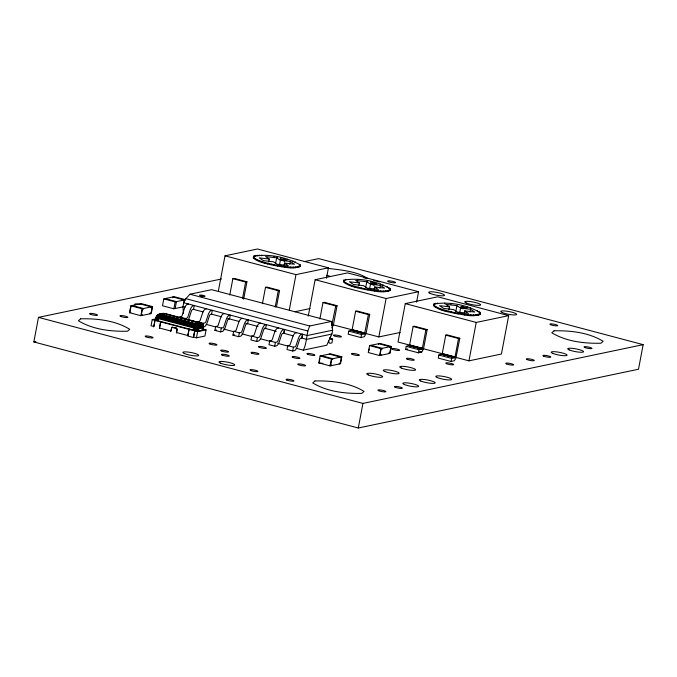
<?xml version="1.0" encoding="UTF-8"?>
<svg xmlns="http://www.w3.org/2000/svg" width="677" height="677" viewBox="0 0 677 677"><rect width="100%" height="100%" fill="white"/><g stroke="black" fill="none" stroke-linecap="round" stroke-linejoin="round"><path stroke-width="1.02" d="M330.537 336.147L330.452 338.432A2.09 0.795 -75.1 0 0 330.918 339.431L332.652 339.084L331.925 342.917L330.274 343.264A6.068 2.302 -75.1 0 1 328.692 340.895M303.304 350.153L326.771 345.228L331.899 334.049L332.627 330.215L331.434 321.44L309.753 325.984C306.131 333.566 307.248 342.469 303.304 350.153L296.154 348.257M202.685 329.86C203.337 327.507 203.328 323.894 200.384 322.997L164.545 313.536C162.582 312.469 153.51 315.44 158.824 316.777L194.197 326.162C197.075 327.533 207.331 326.407 200.578 323.183L164.697 313.51L158.037 315.287L156.903 316.768L156.04 320.179L156.023 317.437L158.308 318.588L193.681 327.973C214.685 332.187 194.934 312.503 193.275 330.114C195.365 330.943 202.66 331.561 202.245 329.369M202.99 327.71C203.252 325.865 202.22 323.454 200.155 322.912M176.358 332.982L177.019 329.445L176.621 328.286L177.179 329.411L176.604 332.559L187.952 335.564L189.111 329.42L189.78 329.191L188.968 329.36L187.715 335.995L193.394 337.501L194.646 330.867L195.797 330.621L196.711 328.548L196.457 324.198L160.694 314.34C158.19 313.18 153.933 317.86 158.443 317.978L193.817 327.355C196.88 329.014 208.228 327.423 200.857 323.818C204.327 323.741 196.99 325.933 194.959 324.672L158.24 314.619L160.694 314.34L159.061 316.227L157.91 320.737L193.275 330.114M304.227 261.635L318.706 258.606L643.15 344.652L638.504 369.236L358.294 427.999L33.85 341.944L38.496 317.369L221.506 278.983M129.527 312.698L130.83 305.792L141.222 303.609L152.57 306.622L151.267 313.536L140.884 315.71L129.527 312.698L130.822 312.427M129.992 311.869L131.008 306.486M139.775 304.65L139.919 303.88L151.276 306.893L151.132 307.663L152.105 307.46L151.089 312.833L150.116 313.036L149.964 313.806M140.884 315.71L142.187 308.797L152.57 306.622M142.178 315.44L142.322 314.67L141.349 314.873L142.365 309.499L143.338 309.296L143.482 308.526L132.133 305.513M155.964 318.85L152.215 319.637L151.056 325.781L153.891 326.534L155.05 320.39M153.654 326.957L154.906 320.323L157.91 320.737M155.82 320.052L156.023 317.437M155.651 319.916L156.142 317.352M156.446 320.263L157.885 315.846L160.694 314.34L158.621 316.108L157.36 320.576M156.869 320.424L157.902 316.498L158.977 315.11L160.694 314.34L160.094 314.246L158.816 314.45L195.238 324.308C197.015 325.155 204.623 323.97 199.91 322.912L202.017 324.181L203.058 327.084M163.809 298.87L175.165 301.883L185.549 299.708L174.201 296.695L163.809 298.87L162.505 305.784L173.854 308.797L182.942 306.893L184.254 299.979L172.897 296.966L172.753 297.736M159.332 328.463L160.584 321.829L161.38 321.761M173.854 308.797L175.165 301.883M170.689 331.476L171.958 327.346M171.653 327.49L170.926 331.053L159.569 328.04L160.728 321.897L194.646 330.867M175.157 308.526L176.46 301.612L165.112 298.599M188.358 319.739A6.068 2.302 -75.1 0 0 189.264 317.589L191.371 311.141A2.107 0.804 -75.1 0 1 192.446 309.609L193.537 309.381L194.265 305.539L192.911 305.843A6.085 2.31 -75.1 0 0 190.279 309.617L187.91 316.819A2.09 0.795 -75.1 0 1 187.004 318.105L185.27 318.486L179.591 316.98L181.326 316.608A2.09 0.795 -75.1 0 0 182.231 315.321L184.601 308.111A6.085 2.31 -75.1 0 1 187.233 304.337L188.587 304.032M193.859 330.258C193.639 321.363 200.62 322.819 198.513 330.825M194.468 330.393C194.511 321.135 199.876 322.777 198.209 330.867M195.094 330.511L196.068 323.724L198.124 326.153L197.828 330.884M196.288 330.791L196.711 328.548L195.712 330.613L196.398 326.009L196.068 323.724L197.752 326.145L197.371 330.875M196.855 330.841L197.337 326.119L196.068 323.724M196.474 337.823L197.633 331.679L206.07 329.911L204.911 336.054L196.474 337.823L193.63 337.07L194.79 330.926L197.633 331.679M202.745 326.153L203.295 323.267L205.029 322.887A2.09 0.795 -75.1 0 0 205.935 321.6L208.304 314.399A6.085 2.31 -75.1 0 1 210.936 310.625L212.29 310.32L211.562 314.162L210.471 314.39A2.107 0.804 -75.1 0 0 209.396 315.922L207.289 322.37A6.068 2.302 -75.1 0 1 204.217 326.763L202.567 327.109M202.355 330.021L202.719 325.899M202.567 329.953L203.058 327.389M218.349 291.102L225.018 255.813L257.472 249.001L328.438 267.821L326.475 278.205M215.641 326.542L221.32 328.049L223.055 327.668A2.09 0.795 -75.1 0 0 223.96 326.382L226.33 319.18A6.085 2.31 -75.1 0 1 228.961 315.406L230.307 315.101L229.588 318.943L228.496 319.172A2.107 0.804 -75.1 0 0 227.421 320.703L225.314 327.152A6.068 2.302 -75.1 0 1 222.242 331.544L220.592 331.891L214.914 330.384L215.641 326.542L217.376 326.162A2.09 0.795 -75.1 0 0 218.282 324.875L220.651 317.674A6.085 2.31 -75.1 0 1 223.283 313.9L224.637 313.595M220.592 331.891L221.32 328.049M229.765 295.054L232.863 278.67L234.157 278.399L246.936 281.784L243.644 299.2M233.667 331.324L239.345 332.83L241.08 332.449A2.09 0.795 -75.1 0 0 241.985 331.163L244.355 323.961A6.085 2.31 -75.1 0 1 246.987 320.187L248.332 319.882L247.613 323.724L246.521 323.953A2.107 0.804 -75.1 0 0 245.446 325.485L243.339 331.933A6.068 2.302 -75.1 0 1 240.267 336.325L238.617 336.672L232.939 335.166L233.667 331.324L235.401 330.943A2.09 0.795 -75.1 0 0 236.307 329.657L238.676 322.455A6.085 2.31 -75.1 0 1 241.308 318.681L242.662 318.376M242.535 298.447L245.633 282.055L246.936 281.784M253.316 257.573L253.68 256.228C268.913 253.57 286.921 257.048 300.199 264.969L300.089 266.357C292.261 269.928 282.639 266.45 274.38 265.57C267.407 263.48 258.47 263.125 253.316 257.573L253.68 256.228M238.617 336.672L239.345 332.83M253.596 258.233L253.46 256.803M254.391 255.762L253.536 256.998M254.374 258.969L254.518 258.208L253.74 257.463M255.432 256.168L255.584 255.398M255.618 259.773L255.771 259.003L254.518 258.208M257.082 255.931L257.226 255.161M257.319 260.62L257.472 259.85L255.771 259.003M259.147 255.821L259.291 255.051M259.435 261.491L259.579 260.721L257.472 259.85M261.584 255.838L261.728 255.068M261.923 262.363L262.067 261.593L259.579 260.721M264.715 263.226L264.859 262.464L262.067 261.593M251.692 336.105L250.964 339.947L256.642 341.453L258.292 341.106A6.068 2.302 -75.1 0 0 261.364 336.714L263.471 330.266A2.107 0.804 -75.1 0 1 264.546 328.734L265.638 328.497L266.357 324.664L265.012 324.968A6.085 2.31 -75.1 0 0 262.38 328.743L260.01 335.944A2.09 0.795 -75.1 0 1 259.105 337.231L257.37 337.611L251.692 336.105L253.426 335.724A2.09 0.795 -75.1 0 0 254.332 334.438L256.701 327.236A6.085 2.31 -75.1 0 1 259.333 323.462L260.687 323.157M267.77 264.064L267.914 263.294L264.859 262.464M268.701 261.906L269.243 259.029L265.536 256.558L276.656 257.852L280.363 260.315L290.315 261.474L294.453 264.225L284.501 263.074L283.951 265.951M262.405 303.711L265.502 287.327L266.806 287.056L279.576 290.441L276.478 306.833M271.02 264.851L271.164 264.081L267.914 263.294M256.642 341.453L257.37 337.611M273.948 257.133L274.092 256.363M274.38 265.57L274.532 264.8L271.164 264.081M275.564 263.607L276.656 257.852M277.358 257.725L277.502 256.964M277.798 266.213L277.942 265.443C285.068 265.909 293.615 269.091 300.233 265.596M279.449 265.113L280.363 260.315M280.76 258.411L280.904 257.641M281.192 266.763L281.336 265.993M284.078 259.173L284.222 258.402M275.184 307.104L278.281 290.721L279.576 290.441M284.035 261.22L284.399 259.299C271.223 257.666 293.369 262.778 284.399 259.299M284.518 261.347L284.882 259.426M269.717 340.886L268.989 344.728L274.667 346.235L276.318 345.888A6.068 2.302 -75.1 0 0 279.389 341.496L281.497 335.047A2.107 0.804 -75.1 0 1 282.571 333.507L283.663 333.279L284.382 329.445L283.037 329.75A6.085 2.31 -75.1 0 0 280.405 333.516L278.035 340.726A2.09 0.795 -75.1 0 1 277.13 342.012L275.395 342.393L269.717 340.886L271.452 340.506A2.09 0.795 -75.1 0 0 272.357 339.219L274.727 332.018A6.085 2.31 -75.1 0 1 277.358 328.243L278.712 327.939M284.492 267.203L284.636 266.433M287.234 259.985L287.378 259.215M287.623 267.533L287.767 266.763M289.773 264.352L290.315 261.474M274.667 346.235L275.395 342.393M290.526 267.737L290.67 266.975M292.811 261.703L292.963 260.941M293.133 267.821L293.276 267.051M295.121 262.583L295.265 261.813M295.384 267.77L295.536 267M284.67 329.521L283.942 333.355L293.446 335.877M298.667 267.297L298.811 266.526L297.245 267.593L297.389 266.831M289.307 309.922L295.976 274.634L328.438 267.821M299.674 264.267L300.089 266.357M299.623 266.882L299.767 266.112M300.055 265.739L300.199 264.969M287.742 345.668L287.014 349.51L292.692 351.016L294.343 350.669A6.068 2.302 -75.1 0 0 297.415 346.277L299.522 339.829A2.107 0.804 -75.1 0 1 300.588 338.288L301.688 338.06L302.407 334.226L301.053 334.531A6.085 2.31 -75.1 0 0 298.43 338.297L296.061 345.507A2.09 0.795 -75.1 0 1 295.155 346.793L293.42 347.174L287.742 345.668L289.477 345.287A2.09 0.795 -75.1 0 0 290.382 344.001L292.752 336.791A6.085 2.31 -75.1 0 1 295.384 333.025L296.729 332.72M292.692 351.016L293.42 347.174M302.695 334.294L301.967 338.136L306.579 339.363L331.899 334.049M308.272 316.041L315.135 279.711L347.597 272.907L418.564 291.728L416.6 302.103M319.891 318.96L322.988 302.577L324.283 302.306L337.053 305.691L333.439 324.732L332.043 327.736M318.782 362.897L320.094 355.984L330.478 353.809L341.834 356.821L340.531 363.735L330.139 365.91L318.782 362.897L322.921 363.38M319.426 361.163L319.933 358.48M337.053 305.691L335.758 305.962L331.806 325.231M343.442 281.471L343.806 280.134C359.038 277.477 377.047 280.947 390.324 288.876L390.214 290.264C382.387 293.835 372.765 290.357 364.505 289.477C357.524 287.387 348.596 287.023 343.442 281.471L343.806 280.134M343.721 282.14L343.586 280.71M344.491 282.876L344.644 282.106L343.865 281.37M345.558 280.075L345.702 279.305M330.139 365.91L331.442 358.996L341.834 356.821M345.744 283.68L345.888 282.91L344.644 282.106M347.445 284.518L347.589 283.756L345.888 282.91M349.56 285.389L349.704 284.619L347.589 283.756M352.04 286.269L352.192 285.499L349.704 284.619M339.228 364.006L339.372 363.236L340.345 363.033L341.36 357.659L340.387 357.862L340.531 357.092L329.183 354.079M354.841 287.133L354.985 286.363L352.192 285.499M357.49 280.151L357.634 279.381M348.757 331.112L348.173 334.184L360.943 337.578L364.404 336.672L366.079 333.389L369.701 314.348L356.923 310.963L355.628 311.234L352.082 329.911L348.757 331.112L361.526 334.506L364.556 333.829L368.398 314.619L369.701 314.348M357.896 287.97L358.04 287.2L354.985 286.363M358.818 285.812L359.369 282.927L355.662 280.464L366.773 281.75L370.48 284.222L380.44 285.372L384.578 288.131L374.618 286.972L374.076 289.858M361.137 288.757L361.29 287.987L358.04 287.2M364.505 289.477L364.649 288.707L361.29 287.987M365.69 287.513L366.773 281.75M367.484 281.632L367.628 280.862M367.924 290.12L368.068 289.35C375.193 289.807 383.741 292.997 390.358 289.494M369.574 289.02L370.48 284.222M370.886 282.317L371.03 281.547M360.943 337.578L361.526 334.506M371.318 290.67L371.461 289.9M372.604 284.822L372.968 282.91C385.628 286.21 363.117 282.791 372.968 282.91M373.129 284.907L373.492 282.986M373.653 285.009L374.009 283.088M374.161 285.127L374.525 283.206M374.618 291.11L374.762 290.34M377.749 291.44L377.893 290.67M380.288 284.738L380.44 283.968M379.89 288.258L380.44 285.372M369.557 345.608L368.254 352.522L379.611 355.535L389.994 353.36L391.298 346.446L379.949 343.434L369.557 345.608L380.914 348.621L391.298 346.446M368.889 350.796L369.227 349.002M380.652 291.643L380.796 290.873M382.937 285.609L383.08 284.839M383.258 291.719L383.402 290.958M358.294 427.999L362.94 403.416L643.15 344.652M385.509 291.677L385.653 290.907M387.159 287.344L387.303 286.574M365.665 333.439L378.849 336.934L386.102 298.532L418.564 291.728M388.793 291.203L388.936 290.433L387.371 291.499L387.515 290.729M388.632 288.165L388.784 287.403M378.502 344.475L378.646 343.704L390.003 346.717L389.859 347.487L390.832 347.284L389.817 352.658L388.843 352.861L388.7 353.631M389.8 288.174L390.214 290.264M389.749 290.788L389.893 290.018M390.18 289.646L390.324 288.876M379.611 355.535L380.914 348.621M380.906 355.264L381.049 354.494L380.076 354.697L381.092 349.324L382.065 349.12L382.209 348.35L370.861 345.338M455.79 357.346L468.966 360.841L501.429 354.037L508.681 315.634L437.723 296.805L405.261 303.618L398.008 342.02L455.012 357.075L454.572 357.794L451.652 358.404L438.874 355.019L438.298 358.091L451.068 361.476L454.259 360.765L455.833 358.463L459.827 338.255L447.048 334.861L445.754 335.14L442.208 353.809L438.874 355.019M405.65 349.434L406.234 346.362L409.568 345.152L413.105 326.475L414.409 326.204L427.179 329.597L423.565 348.63L421.889 351.913L418.428 352.819L405.65 349.434L407.605 349.027M418.428 352.819L419.004 349.747L422.296 348.655L425.884 329.868L427.179 329.597M433.568 305.378L433.923 304.041C449.164 301.375 467.172 304.853 480.45 312.782L480.34 314.17C472.512 317.733 462.89 314.263 454.631 313.383C447.649 311.293 438.713 310.929 433.568 305.378L433.923 304.041M433.847 306.038L433.712 304.608M434.634 303.567L433.779 304.802M434.617 306.783L434.761 306.012L433.991 305.276M435.683 303.973L435.827 303.211M435.87 307.578L436.013 306.816L434.761 306.012M437.325 303.736L437.477 302.974M437.57 308.424L437.714 307.654L436.013 306.816M439.686 309.296L439.83 308.526L437.714 307.654M442.166 310.168L442.309 309.406L439.83 308.526M444.594 303.787L444.738 303.017M444.967 311.039L445.111 310.269L442.309 309.406M448.022 311.869L448.166 311.098L445.111 310.269M448.944 309.711L449.494 306.833L445.788 304.362L456.899 305.657L460.605 308.12L470.566 309.279L474.704 312.038L464.744 310.878L464.38 312.799M450.84 304.438L450.984 303.677M451.263 312.656L451.407 311.885L448.166 311.098M454.631 313.383L454.775 312.613L451.407 311.885M455.816 311.42L456.899 305.657M458.05 314.018L458.194 313.256C465.319 313.713 473.866 316.895 480.484 313.4M459.878 311.962L460.605 308.12M451.068 361.476L451.652 358.404M462.23 308.661L462.594 306.749L466.808 307.984L464.109 308.086L460.648 306.901L462.594 306.749M461.443 314.568L461.587 313.798M462.729 308.729L463.093 306.808M463.254 308.814L463.618 306.893M455.012 357.075L458.524 338.525L459.827 338.255M464.735 315.017L464.887 314.246M467.485 307.79L467.629 307.019M467.875 315.338L468.019 314.577M470.413 308.644L470.557 307.874M470.016 312.165L470.566 309.279M470.769 315.55L470.921 314.78M473.375 315.626L473.528 314.856M475.635 315.575L475.779 314.813M477.277 311.251L477.429 310.481M478.918 315.11L479.062 314.34L477.497 315.406L477.64 314.636M468.966 360.841L476.227 322.438L508.681 315.634M478.757 312.072L478.901 311.302M479.773 312.842L479.917 312.08M479.866 314.695L480.018 313.925M480.45 312.782L480.34 314.17M156.167 316.946L158.435 314.526L165.01 313.62M157.208 315.304L194.426 325.612C195.695 326.669 206.375 325.84 201.382 324.368M203.108 327.617L202.694 326.483M156.505 317.962L156.057 320.086L156.514 316.692L157.479 315.177M156.074 317.674L157.081 315.617M155.998 317.547L156.514 316.692M156.404 317.208L157.851 315.177L160.694 314.34L157.682 314.991L194.688 325.112C197.252 326.382 206.096 324.875 199.91 322.912L201.077 323.284L201.771 324.495M156.235 317.073L157.733 315.084L160.694 314.34M331.434 321.44L211.639 289.663L189.966 294.216L185.879 298.675L183.687 302.737L307.307 335.521L332.627 330.215M454.732 357.676L441.963 354.291M297.245 267.593L298.159 266.696M387.371 291.499L388.285 290.602M477.497 315.406L478.411 314.5M165.205 313.806C160.703 312.503 163.115 315.49 157.783 314.856M161.566 314.34L161.989 313.976M162.277 313.722L164.943 313.739M159.544 314.238L195.518 324.021C199.114 324.715 201.027 322.049 201.628 323.657L202.584 325.298L199.91 322.912L200.578 323.183M454.622 357.778L441.853 354.384M343.654 280.904L344.373 280.43M163.259 313.705L164.545 313.536L162.827 313.527M162.954 313.688L164.545 313.536L163.589 313.739M162.683 313.679L164.545 313.536M351.676 330.503L364.556 333.829M162.455 313.696L164.663 313.679M171.941 327.296L176.299 328.142L171.789 327.38L172.61 327.177M160.127 314.238L195.89 323.843L200.519 323.09L199.91 322.912L201.247 323.919M156.759 316.125L156.489 316.498L158.105 317.217L195.128 327.008L198.7 327.372L203.092 326.153M33.85 341.944L35.915 341.513M206.612 308.814L205.258 309.118A6.085 2.31 -75.1 0 0 202.626 312.892L200.257 320.094A2.09 0.795 -75.1 0 1 199.351 321.38L197.616 321.761L203.295 323.267M294.808 311.758L310.024 308.568M214.914 330.384L216.564 330.037M232.939 335.166L234.589 334.819M378.849 336.934L400.149 332.475M269.243 259.029L259.291 257.869L263.429 260.62L273.381 261.779L277.088 264.25L288.207 265.536L284.501 263.074M328.218 268.371C341.69 270.131 356.339 271.147 368.034 278.619M359.369 282.927L349.408 281.776L353.546 284.526L363.507 285.686L367.213 288.148L378.325 289.443L374.618 286.972M449.494 306.833L439.534 305.674L443.672 308.433L453.632 309.584L457.339 312.055L468.45 313.349L464.744 310.878M274.532 264.8L277.942 265.443M364.649 288.707L368.068 289.35M454.775 312.613L458.194 313.256M363.871 277.739L366.832 278.518M373.738 280.354L379.662 281.928M225.018 255.813L295.976 274.634M315.135 279.711L386.102 298.532M405.261 303.618L476.227 322.438M232.863 278.67L245.633 282.055M265.502 287.327L278.281 290.721M322.988 302.577L335.758 305.962M355.628 311.234L368.398 314.619M413.105 326.475L425.884 329.868M445.754 335.14L458.524 338.525M352.142 329.665L364.92 333.059M409.627 344.915L422.397 348.3M442.267 353.572L455.046 356.957M333.228 324.842L364.895 333.177M352.04 330.021L364.861 333.296M409.526 345.27L422.338 348.545M442.166 353.927L454.978 357.202M351.998 330.131L364.768 333.516M409.475 345.38L422.253 348.765M442.123 354.037L454.893 357.422M351.947 330.232L364.717 333.617M409.424 345.473L422.203 348.867M442.073 354.13L454.842 357.524M351.837 330.384L364.666 333.702M409.323 345.634L422.152 348.951M409.153 345.752L422.033 349.078M406.234 346.362L419.004 349.747M419.647 351.583L421.61 352.108M189.966 294.216L309.753 325.984M185.879 298.675L307.586 330.951M329.809 338.331L332.652 339.084M184.923 307.096L182.959 306.571L183.416 313.493M193.537 309.381L203.032 311.894M211.562 314.162L221.667 316.836M227.692 318.435L238.846 321.397M245.717 323.217L258.055 326.492M264.115 328.1L276.241 331.315M188.841 319.789L198.039 322.235M206.214 324.401L215.413 326.839M223.588 329.014L233.81 331.722M241.985 333.888L252.208 336.596M260.383 338.771L270.605 341.479M277.756 343.374L287.979 346.082M168.404 314.881L189.619 320.509M191.642 321.042L199.723 323.191M321.389 355.713L332.745 358.725L332.602 359.495L331.628 359.699L330.613 365.072L331.586 364.869L331.442 365.639L329.547 365.14M130.83 305.792L142.187 308.797M320.094 355.984L331.442 358.996M203.235 329.157L206.07 329.911M152.215 319.637L160.584 321.829M38.496 317.369L362.94 403.416M326.83 275.268L330.571 276.504M176.13 328.176L176.621 328.286M329.775 337.611A4.028 0.702 10.7 0 1 330.148 338.382M135.628 304.701A4.028 0.702 10.7 0 1 138.489 304.1M201.729 296.712A2.81 0.491 10.7 0 1 202.448 296.848M80.631 318.799L78.414 320.763C92.8 329.555 110.867 331.595 127.496 331.231L129.713 329.276C115.327 320.483 97.26 318.444 80.631 318.799M314.957 380.956L312.732 382.911C327.118 391.704 345.185 393.743 361.814 393.379L364.04 391.424C349.654 382.632 331.586 380.592 314.957 380.956M554.048 330.808L551.823 332.771C566.209 341.563 584.276 343.603 600.905 343.239L603.131 341.284C588.745 332.492 570.677 330.452 554.048 330.808M221.345 350.931A4.028 0.702 10.7 0 0 228.183 352.065A4.028 0.702 10.7 0 0 224.205 350.331A4.028 0.702 10.7 0 0 221.345 350.931M90.286 314.213A4.028 0.702 10.7 0 0 97.124 315.347A4.028 0.702 10.7 0 0 93.138 313.612A4.028 0.702 10.7 0 0 90.286 314.213M395.173 387.244A4.028 0.702 10.7 0 0 402.003 388.378A4.028 0.702 10.7 0 0 398.025 386.643A4.028 0.702 10.7 0 0 395.173 387.244M506.472 363.904A4.028 0.702 10.7 0 0 513.31 365.038A4.028 0.702 10.7 0 0 509.324 363.304A4.028 0.702 10.7 0 0 506.472 363.904M352.192 354.308A4.028 0.702 10.7 0 0 359.03 355.442A4.028 0.702 10.7 0 0 355.053 353.707A4.028 0.702 10.7 0 0 352.192 354.308M145.893 336.791A4.028 0.702 10.7 0 0 152.731 337.925A4.028 0.702 10.7 0 0 148.754 336.19A4.028 0.702 10.7 0 0 145.893 336.791M222.115 355.053A4.028 0.702 10.7 0 0 228.953 356.187A4.028 0.702 10.7 0 0 224.976 354.452A4.028 0.702 10.7 0 0 222.115 355.053M250.693 370.463A4.028 0.702 10.7 0 0 257.522 371.597A4.028 0.702 10.7 0 0 253.545 369.862A4.028 0.702 10.7 0 0 250.693 370.463M378.68 390.705A4.028 0.702 10.7 0 0 385.518 391.839A4.028 0.702 10.7 0 0 381.54 390.104A4.028 0.702 10.7 0 0 378.68 390.705M407.055 359.072A4.028 0.702 10.7 0 0 413.884 360.206A4.028 0.702 10.7 0 0 409.907 358.471A4.028 0.702 10.7 0 0 407.055 359.072M446.456 363.651A4.028 0.702 10.7 0 0 453.294 364.785A4.028 0.702 10.7 0 0 449.316 363.05A4.028 0.702 10.7 0 0 446.456 363.651M392.381 349.307A4.028 0.702 10.7 0 0 399.218 350.441A4.028 0.702 10.7 0 0 395.241 348.706A4.028 0.702 10.7 0 0 392.381 349.307M286.743 380.017A4.028 0.702 10.7 0 0 293.573 381.159A4.028 0.702 10.7 0 0 289.595 379.425A4.028 0.702 10.7 0 0 286.743 380.017M527.087 359.58A4.028 0.702 10.7 0 0 533.916 360.714A4.028 0.702 10.7 0 0 529.939 358.979A4.028 0.702 10.7 0 0 527.087 359.58M543.572 356.119A4.028 0.702 10.7 0 0 550.409 357.253A4.028 0.702 10.7 0 0 546.432 355.527A4.028 0.702 10.7 0 0 543.572 356.119M388.344 281.666A4.028 0.702 10.7 0 0 395.173 282.8A4.028 0.702 10.7 0 0 391.196 281.065A4.028 0.702 10.7 0 0 388.344 281.666M550.562 324.689A4.028 0.702 10.7 0 0 557.399 325.823A4.028 0.702 10.7 0 0 553.422 324.097A4.028 0.702 10.7 0 0 550.562 324.689M584.793 347.479A4.028 0.702 10.7 0 0 591.63 348.613A4.028 0.702 10.7 0 0 587.653 346.878A4.028 0.702 10.7 0 0 584.793 347.479M251.742 353.115A4.028 0.702 10.7 0 0 258.572 354.249A4.028 0.702 10.7 0 0 254.594 352.522A4.028 0.702 10.7 0 0 251.742 353.115M292.794 357.346A4.028 0.702 10.7 0 0 299.632 358.48A4.028 0.702 10.7 0 0 295.646 356.754A4.028 0.702 10.7 0 0 292.794 357.346M334.184 335.826A4.028 0.702 10.7 0 0 341.022 336.96A4.028 0.702 10.7 0 0 337.044 335.225A4.028 0.702 10.7 0 0 334.184 335.826M120.675 316.396A4.028 0.702 10.7 0 0 127.513 317.53A4.028 0.702 10.7 0 0 123.536 315.795A4.028 0.702 10.7 0 0 120.675 316.396M209.768 343.941A4.028 0.702 10.7 0 0 216.598 345.075A4.028 0.702 10.7 0 0 212.62 343.341A4.028 0.702 10.7 0 0 209.768 343.941M298.447 364.725A4.028 0.702 10.7 0 0 305.285 365.859A4.028 0.702 10.7 0 0 301.307 364.124A4.028 0.702 10.7 0 0 298.447 364.725M259.215 347.267A4.028 0.702 10.7 0 0 266.053 348.401A4.028 0.702 10.7 0 0 262.075 346.666A4.028 0.702 10.7 0 0 259.215 347.267M307.637 354.24A4.028 0.702 10.7 0 0 314.466 355.374A4.028 0.702 10.7 0 0 310.489 353.639A4.028 0.702 10.7 0 0 307.637 354.24M184.372 353.546A8.065 1.396 10.7 0 0 198.039 355.814A8.065 1.396 10.7 0 0 190.085 352.353A8.065 1.396 10.7 0 0 184.372 353.546M220.423 363.109A8.065 1.396 10.7 0 0 234.09 365.377A8.065 1.396 10.7 0 0 226.135 361.916A8.065 1.396 10.7 0 0 220.423 363.109M502.275 312.562A8.065 1.396 10.7 0 0 515.942 314.83A8.065 1.396 10.7 0 0 507.987 311.361A8.065 1.396 10.7 0 0 502.275 312.562M466.225 303A8.065 1.396 10.7 0 0 479.891 305.268A8.065 1.396 10.7 0 0 471.937 301.798A8.065 1.396 10.7 0 0 466.225 303M430.174 293.437A8.065 1.396 10.7 0 0 443.841 295.705A8.065 1.396 10.7 0 0 435.886 292.244A8.065 1.396 10.7 0 0 430.174 293.437M569.196 349.891A8.065 1.396 10.7 0 0 582.872 352.158A8.065 1.396 10.7 0 0 574.908 348.697A8.065 1.396 10.7 0 0 569.196 349.891M552.711 353.352A8.065 1.396 10.7 0 0 566.378 355.62A8.065 1.396 10.7 0 0 558.423 352.15A8.065 1.396 10.7 0 0 552.711 353.352M401.233 367.992A8.065 1.396 10.7 0 0 414.908 370.26A8.065 1.396 10.7 0 0 406.945 366.799A8.065 1.396 10.7 0 0 401.233 367.992M437.283 377.554A8.065 1.396 10.7 0 0 450.958 379.822A8.065 1.396 10.7 0 0 442.995 376.361A8.065 1.396 10.7 0 0 437.283 377.554M384.748 371.453A8.065 1.396 10.7 0 0 398.414 373.721A8.065 1.396 10.7 0 0 390.46 370.251A8.065 1.396 10.7 0 0 384.748 371.453M420.798 381.016A8.065 1.396 10.7 0 0 434.465 383.284A8.065 1.396 10.7 0 0 426.51 379.814A8.065 1.396 10.7 0 0 420.798 381.016M368.254 374.914A8.065 1.396 10.7 0 0 381.93 377.182A8.065 1.396 10.7 0 0 373.966 373.712A8.065 1.396 10.7 0 0 368.254 374.914M404.304 384.468A8.065 1.396 10.7 0 0 417.98 386.745A8.065 1.396 10.7 0 0 410.017 383.275A8.065 1.396 10.7 0 0 404.304 384.468M200.519 295.781A2.81 0.491 10.7 0 0 205.004 296.298A2.81 0.491 10.7 0 0 201.314 295.079A2.81 0.491 10.7 0 0 200.519 295.781"/></g></svg>
